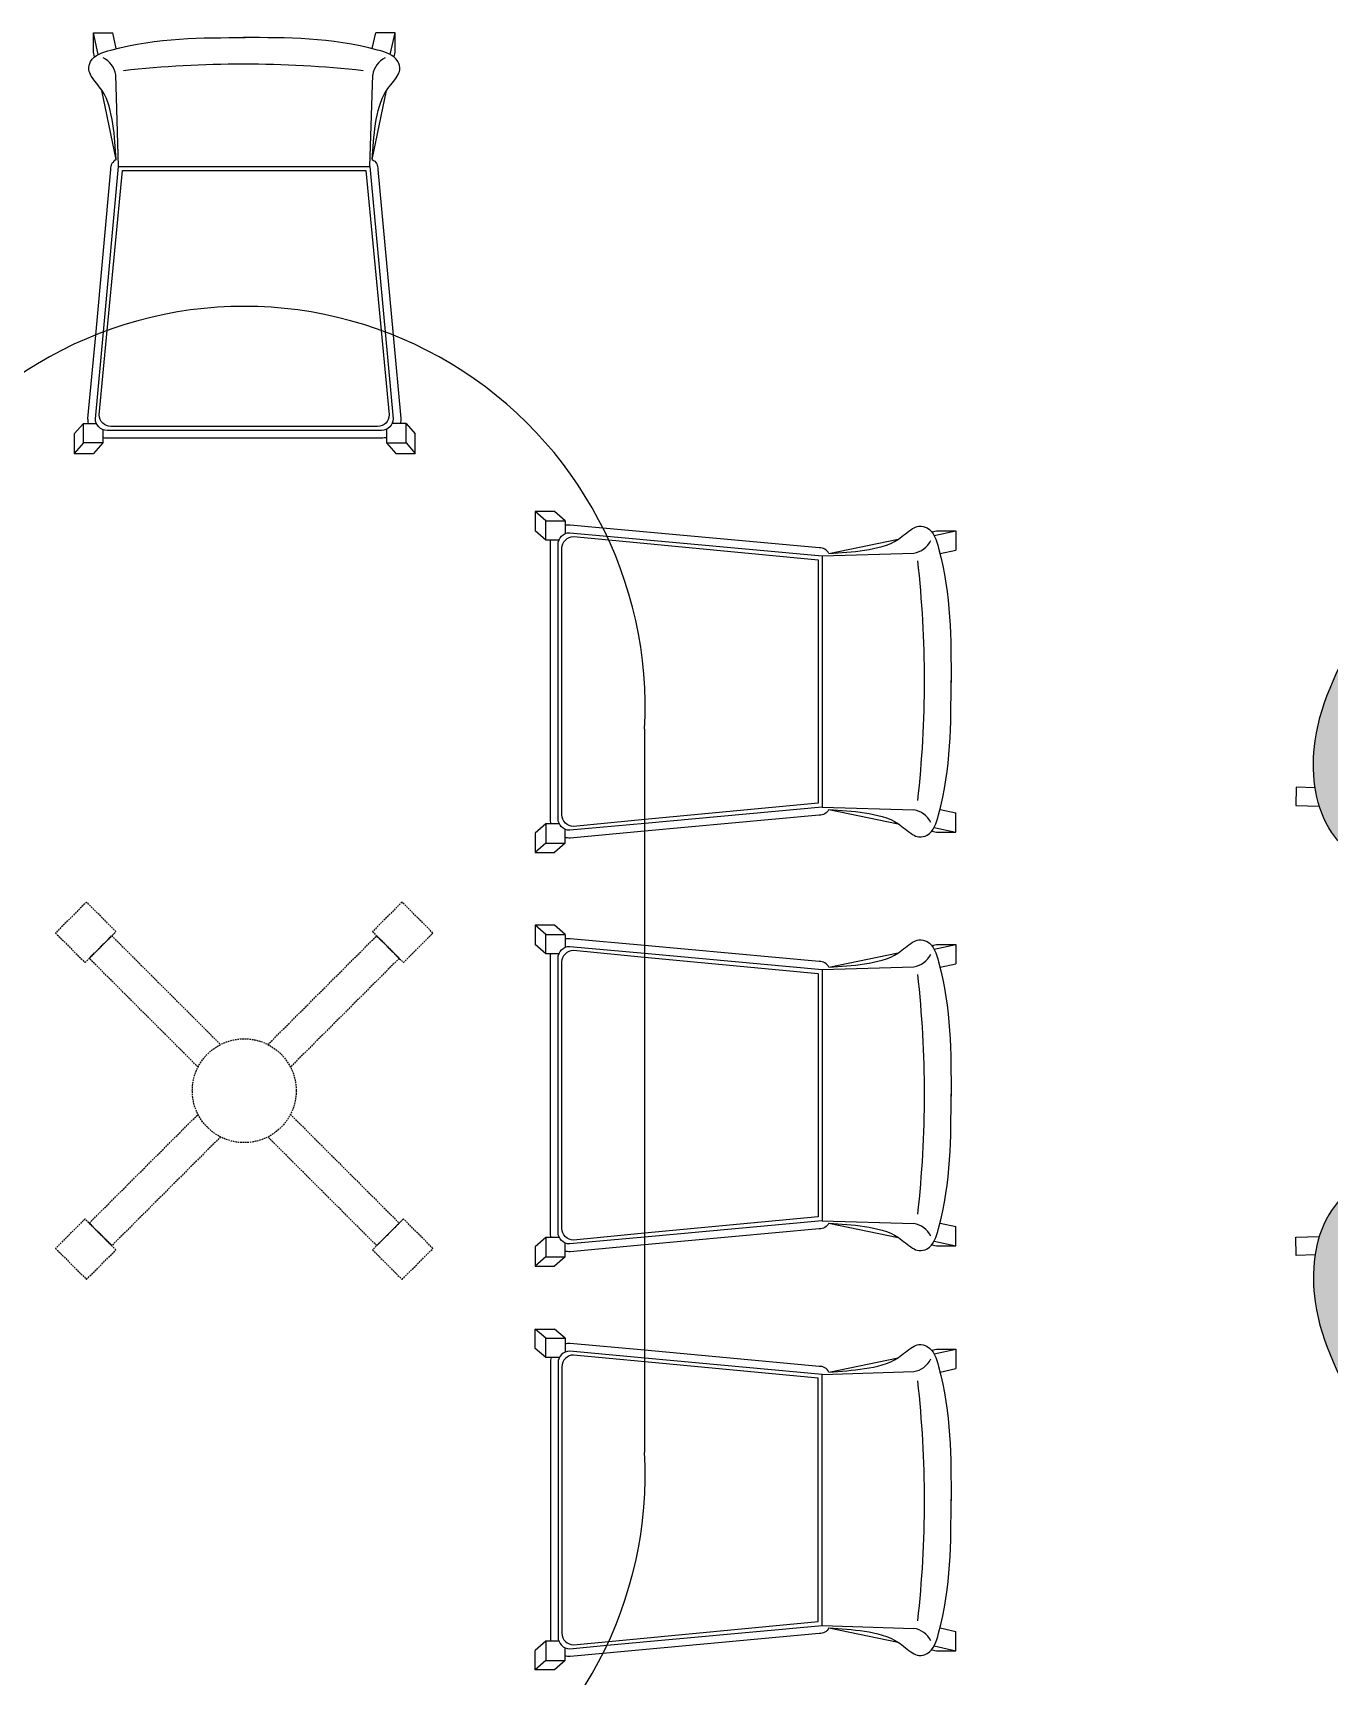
# Model space of a CAD drawing. Header units: millimetres. Extents: x -38686 to 870903, y -23218 to 232707.
# Drawn here: x 45790 to 47813, y 31265 to 33831 of the extents above; entities that cross this region are included whole.
import ezdxf

# ---------------------------------------------------------------- set-up
doc = ezdxf.new("R2010")
doc.units = ezdxf.units.MM
doc.header["$LTSCALE"] = 10
doc.linetypes.add('HIDDEN', pattern=[0.375, 0.25, -0.125])
doc.layers.add('40 - Detail Outline', color=142, linetype='Continuous')

msp = doc.modelspace()

# ---------------------------------------------------------------- hatches: boundary and pattern name
at = {"layer": '40 - Detail Outline'}
h = msp.add_hatch(dxfattribs=at)
h.set_pattern_fill('ANGLE', color=251, scale=2, angle=180.005774, style=0)
h.set_pattern_definition([(359.994226, (67953.825, 26073.603), (-0.001408, -13.97), [10.16, -3.81]), (269.994226, (67953.825, 26073.603), (-13.97, 0.001408), [10.16, -3.81])])
edge = h.paths.add_edge_path()
edge.add_arc((48215.121, 33055.43), 37.864, 292.950997, 356.739726)
edge.add_spline(control_points=[(48252.923, 33053.277), (48304.318, 33018.818), (48358.268, 32970.516), (48418.206, 32928.477), (48428.433, 32921.603)], knot_values=[178.78598017, 178.78598017, 178.78598017, 178.78598017, 361.76309045, 398.72489463, 398.72489463, 398.72489463, 398.72489463], degree=3, periodic=0)
edge.add_ellipse((48842.056, 32287.747), major_axis=(0, 875), ratio=0.68571429, start_angle=43.580409, end_angle=46.633725)
edge.add_spline(control_points=[(48405.868, 32888.574), (48405.857, 32888.581), (48405.846, 32888.589), (48405.835, 32888.596)], knot_values=[179.07477509, 179.07477509, 179.07477509, 179.07477509, 179.11292963, 179.11292963, 179.11292963, 179.11292963], degree=3, periodic=0)
edge.add_spline(control_points=[(48405.835, 32888.596), (48404.833, 32889.27), (48403.832, 32889.946), (48396.067, 32895.212), (48389.366, 32899.88), (48377.451, 32908.406), (48372.205, 32912.242), (48361.862, 32919.952), (48356.755, 32923.829), (48341.596, 32935.491), (48331.704, 32943.305), (48308.225, 32961.95), (48294.753, 32972.729), (48267.776, 32993.621), (48254.271, 33003.734), (48236.983, 33015.768), (48233.445, 33018.185), (48229.886, 33020.564)], knot_values=[179.11292963, 179.11292963, 179.11292963, 179.11292963, 182.58727652, 182.58727652, 206.11040283, 206.11040283, 224.85513639, 224.85513639, 243.59986994, 243.59986994, 281.08933705, 281.08933705, 333.6639461, 333.6639461, 386.23855514, 386.23855514, 399.68504744, 399.68504744, 399.68504744, 399.68504744], degree=3, periodic=0)
edge = h.paths.add_edge_path()
edge.add_spline(control_points=[(48243.415, 32346.616), (48198.08, 32377.293), (48095.569, 32433.609), (47987.009, 32469.222), (47931.469, 32496.501)], knot_values=[51.71011684, 51.71011684, 51.71011684, 51.71011684, 215.74778435, 398.72489463, 398.72489463, 398.72489463, 398.72489463], degree=3, periodic=0)
edge.add_arc((47910.703, 32528.163), 37.864, 303.260274, 367.049003)
edge.add_spline(control_points=[(47948.28, 32532.809), (47952.121, 32530.916), (47955.982, 32529.061), (47975.048, 32520.106), (47990.559, 32513.467), (48022.141, 32500.55), (48038.212, 32494.273), (48066.098, 32483.262), (48077.811, 32478.602), (48095.49, 32471.305), (48101.401, 32468.821), (48113.25, 32463.718), (48119.195, 32461.093), (48132.536, 32455.037), (48139.929, 32451.568), (48168.319, 32437.808), (48189.055, 32426.821), (48219.538, 32409.206), (48229.595, 32403.144), (48241.821, 32395.46), (48244.101, 32394.013), (48246.376, 32392.556)], knot_values=[73.96217892, 73.96217892, 73.96217892, 73.96217892, 87.40867122, 87.40867122, 139.98328027, 139.98328027, 192.55788931, 192.55788931, 230.04735642, 230.04735642, 248.79208998, 248.79208998, 267.53682353, 267.53682353, 291.05994985, 291.05994985, 358.31828804, 358.31828804, 391.94745714, 391.94745714, 399.68504744, 399.68504744, 399.68504744, 399.68504744], degree=3, periodic=0)
edge.add_ellipse((48842.056, 32287.747), major_axis=(0, 875), ratio=0.68571429, start_angle=83.120505, end_angle=86.142277)
edge = h.paths.add_edge_path()
edge.add_spline(control_points=[(47898.726, 32886.589), (47893.306, 32876.755), (47887.957, 32867.042), (47876.251, 32845.232), (47870.003, 32833.185), (47858.49, 32809.225), (47853.225, 32797.312), (47845.656, 32777.703), (47842.963, 32770.006), (47838.212, 32754.564), (47836.154, 32746.82), (47832.746, 32731.219), (47831.398, 32723.365), (47829.478, 32707.437), (47828.909, 32699.38), (47828.639, 32683.396), (47828.938, 32675.471), (47830.449, 32660.06), (47831.661, 32652.577), (47834.384, 32640.956), (47835.62, 32636.599), (47838.445, 32628.233), (47840.035, 32624.223), (47842.675, 32618.497), (47843.598, 32616.637), (47845.045, 32613.919), (47845.538, 32613.026), (47846.545, 32611.264), (47847.057, 32610.398), (47850.199, 32605.268), (47853.198, 32601.089), (47859.966, 32592.875), (47863.734, 32588.84), (47873.177, 32579.786), (47879.089, 32574.821), (47891.869, 32565.207), (47898.735, 32560.558), (47910.437, 32553.267), (47915.07, 32550.524), (47922.156, 32546.502), (47924.542, 32545.176), (47929.348, 32542.554), (47931.764, 32541.259), (47938.012, 32537.972), (47941.859, 32536.004), (47946.578, 32533.651), (47947.429, 32533.229), (47948.28, 32532.809)], knot_values=[399.68504744, 399.68504744, 399.68504744, 399.68504744, 433.04550981, 433.04550981, 475.24222601, 475.24222601, 517.43894222, 517.43894222, 544.70839361, 544.70839361, 571.97784499, 571.97784499, 599.24729638, 599.24729638, 626.51674777, 626.51674777, 653.78619915, 653.78619915, 681.05565054, 681.05565054, 698.28999734, 698.28999734, 715.52434413, 715.52434413, 724.14151753, 724.14151753, 728.45010423, 728.45010423, 732.75869093, 732.75869093, 754.0976813, 754.0976813, 775.43667167, 775.43667167, 802.94657861, 802.94657861, 830.45648555, 830.45648555, 847.67093122, 847.67093122, 856.27815406, 856.27815406, 864.8853769, 864.8853769, 878.46748636, 878.46748636, 881.45011611, 881.45011611, 881.45011611, 881.45011611], degree=3, periodic=0)
edge.add_arc((47910.703, 32528.163), 37.864, 303.260274, 367.049003, ccw=False)
edge.add_spline(control_points=[(47931.469, 32496.501), (47923.852, 32500.242), (47878.203, 32523.721), (47793.726, 32582.245), (47778.379, 32751.091), (47832.429, 32849.166), (47864.078, 32906.593)], knot_values=[398.72489463, 398.72489463, 398.72489463, 398.72489463, 423.81746503, 549.75341376, 687.55228031, 882.23846091, 882.23846091, 882.23846091, 882.23846091], degree=3, periodic=0)
edge.add_spline(control_points=[(47864.078, 32906.593), (47897.987, 32962.716), (47955.898, 33058.562), (48109.796, 33129.695), (48202.718, 33085.797), (48245.875, 33058.003), (48252.923, 33053.277)], knot_values=[398.72489463, 398.72489463, 398.72489463, 398.72489463, 593.41107522, 731.20994178, 857.14589051, 882.23846091, 882.23846091, 882.23846091, 882.23846091], degree=3, periodic=0)
edge.add_arc((48215.121, 33055.43), 37.864, 292.950997, 356.739726, ccw=False)
edge.add_spline(control_points=[(48229.886, 33020.564), (48229.096, 33021.092), (48228.305, 33021.618), (48223.909, 33024.528), (48220.281, 33026.875), (48214.31, 33030.642), (48211.981, 33032.088), (48207.306, 33034.939), (48204.966, 33036.342), (48197.939, 33040.468), (48193.247, 33043.109), (48181.082, 33049.597), (48173.623, 33053.219), (48158.906, 33059.48), (48151.651, 33062.117), (48139.089, 33065.768), (48133.71, 33067.014), (48123.212, 33068.767), (48118.094, 33069.276), (48112.08, 33069.432), (48111.074, 33069.442), (48109.045, 33069.433), (48108.025, 33069.414), (48104.948, 33069.308), (48102.875, 33069.177), (48096.596, 33068.6), (48092.329, 33067.972), (48083.67, 33066.236), (48079.28, 33065.128), (48067.854, 33061.676), (48060.767, 33058.984), (48046.666, 33052.587), (48039.653, 33048.883), (48025.946, 33040.657), (48019.252, 33036.136), (48006.418, 33026.51), (48000.291, 33021.414), (47988.484, 33010.663), (47982.806, 33005.009), (47971.809, 32993.173), (47966.489, 32986.992), (47953.292, 32970.632), (47945.608, 32960.117), (47930.614, 32938.166), (47923.305, 32926.731), (47910.27, 32905.689), (47904.533, 32896.201), (47898.726, 32886.589)], knot_values=[399.68504744, 399.68504744, 399.68504744, 399.68504744, 402.66767719, 402.66767719, 416.24978666, 416.24978666, 424.8570095, 424.8570095, 433.46423233, 433.46423233, 450.678678, 450.678678, 478.18858495, 478.18858495, 505.69849189, 505.69849189, 527.03748226, 527.03748226, 548.37647263, 548.37647263, 552.68505932, 552.68505932, 556.99364602, 556.99364602, 565.61081942, 565.61081942, 582.84516622, 582.84516622, 600.07951302, 600.07951302, 627.34896441, 627.34896441, 654.61841579, 654.61841579, 681.88786718, 681.88786718, 709.15731856, 709.15731856, 736.42676995, 736.42676995, 763.69622134, 763.69622134, 805.89293754, 805.89293754, 848.08965375, 848.08965375, 881.45011611, 881.45011611, 881.45011611, 881.45011611], degree=3, periodic=0)
h = msp.add_hatch(dxfattribs=at)
h.set_pattern_fill('ANGLE', color=251, scale=2, angle=180.005774, style=0)
h.set_pattern_definition([(0.005774, (67953.825, 38501.89), (-0.001408, 13.97), [10.16, -3.81]), (90.005774, (67953.825, 38501.89), (-13.97, -0.001408), [10.16, -3.81])])
edge = h.paths.add_edge_path()
edge.add_arc((48215.121, 31520.063), 37.864, 363.260274, 427.049003, ccw=False)
edge.add_spline(control_points=[(48252.923, 31522.217), (48304.318, 31556.676), (48358.268, 31604.977), (48418.206, 31647.016), (48428.433, 31653.89)], knot_values=[178.78598017, 178.78598017, 178.78598017, 178.78598017, 361.76309045, 398.72489463, 398.72489463, 398.72489463, 398.72489463], degree=3, periodic=0)
edge.add_ellipse((48842.056, 32287.747), major_axis=(0, -875), ratio=0.68571429, start_angle=313.366275, end_angle=316.419591, ccw=False)
edge.add_spline(control_points=[(48405.868, 31686.92), (48405.857, 31686.912), (48405.846, 31686.905), (48405.835, 31686.897)], knot_values=[179.07477509, 179.07477509, 179.07477509, 179.07477509, 179.11292963, 179.11292963, 179.11292963, 179.11292963], degree=3, periodic=0)
edge.add_spline(control_points=[(48405.835, 31686.897), (48404.833, 31686.223), (48403.832, 31685.547), (48396.067, 31680.281), (48389.366, 31675.613), (48377.451, 31667.088), (48372.205, 31663.252), (48361.862, 31655.542), (48356.755, 31651.664), (48341.596, 31640.003), (48331.704, 31632.189), (48308.225, 31613.544), (48294.753, 31602.765), (48267.776, 31581.873), (48254.271, 31571.76), (48236.983, 31559.726), (48233.445, 31557.309), (48229.886, 31554.93)], knot_values=[179.11292963, 179.11292963, 179.11292963, 179.11292963, 182.58727652, 182.58727652, 206.11040283, 206.11040283, 224.85513639, 224.85513639, 243.59986994, 243.59986994, 281.08933705, 281.08933705, 333.6639461, 333.6639461, 386.23855514, 386.23855514, 399.68504744, 399.68504744, 399.68504744, 399.68504744], degree=3, periodic=0)
edge = h.paths.add_edge_path()
edge.add_spline(control_points=[(48243.415, 32228.878), (48198.08, 32198.201), (48095.569, 32141.885), (47987.009, 32106.272), (47931.469, 32078.992)], knot_values=[51.71011684, 51.71011684, 51.71011684, 51.71011684, 215.74778435, 398.72489463, 398.72489463, 398.72489463, 398.72489463], degree=3, periodic=0)
edge.add_arc((47910.703, 32047.331), 37.864, 352.950997, 416.739726, ccw=False)
edge.add_spline(control_points=[(47948.28, 32042.684), (47952.121, 32044.577), (47955.982, 32046.433), (47975.048, 32055.387), (47990.559, 32062.026), (48022.141, 32074.944), (48038.212, 32081.221), (48066.098, 32092.232), (48077.811, 32096.892), (48095.49, 32104.189), (48101.401, 32106.673), (48113.25, 32111.776), (48119.195, 32114.401), (48132.536, 32120.457), (48139.929, 32123.926), (48168.319, 32137.686), (48189.055, 32148.672), (48219.538, 32166.288), (48229.595, 32172.35), (48241.821, 32180.034), (48244.101, 32181.481), (48246.376, 32182.938)], knot_values=[73.96217892, 73.96217892, 73.96217892, 73.96217892, 87.40867122, 87.40867122, 139.98328027, 139.98328027, 192.55788931, 192.55788931, 230.04735642, 230.04735642, 248.79208998, 248.79208998, 267.53682353, 267.53682353, 291.05994985, 291.05994985, 358.31828804, 358.31828804, 391.94745714, 391.94745714, 399.68504744, 399.68504744, 399.68504744, 399.68504744], degree=3, periodic=0)
edge.add_ellipse((48842.056, 32287.747), major_axis=(0, -875), ratio=0.68571429, start_angle=273.857723, end_angle=276.879495, ccw=False)
edge = h.paths.add_edge_path()
edge.add_spline(control_points=[(47898.726, 31688.904), (47893.306, 31698.739), (47887.957, 31708.452), (47876.251, 31730.261), (47870.003, 31742.308), (47858.49, 31766.269), (47853.225, 31778.181), (47845.656, 31797.79), (47842.963, 31805.488), (47838.212, 31820.929), (47836.154, 31828.674), (47832.746, 31844.275), (47831.398, 31852.129), (47829.478, 31868.057), (47828.909, 31876.114), (47828.639, 31892.097), (47828.938, 31900.023), (47830.449, 31915.433), (47831.661, 31922.917), (47834.384, 31934.538), (47835.62, 31938.894), (47838.445, 31947.26), (47840.035, 31951.27), (47842.675, 31956.996), (47843.598, 31958.857), (47845.045, 31961.574), (47845.538, 31962.468), (47846.545, 31964.23), (47847.057, 31965.096), (47850.199, 31970.226), (47853.198, 31974.404), (47859.966, 31982.619), (47863.734, 31986.654), (47873.177, 31995.708), (47879.089, 32000.672), (47891.869, 32010.287), (47898.735, 32014.936), (47910.437, 32022.227), (47915.07, 32024.969), (47922.156, 32028.992), (47924.542, 32030.318), (47929.348, 32032.94), (47931.764, 32034.234), (47938.012, 32037.522), (47941.859, 32039.49), (47946.578, 32041.843), (47947.429, 32042.264), (47948.28, 32042.684)], knot_values=[399.68504744, 399.68504744, 399.68504744, 399.68504744, 433.04550981, 433.04550981, 475.24222601, 475.24222601, 517.43894222, 517.43894222, 544.70839361, 544.70839361, 571.97784499, 571.97784499, 599.24729638, 599.24729638, 626.51674777, 626.51674777, 653.78619915, 653.78619915, 681.05565054, 681.05565054, 698.28999734, 698.28999734, 715.52434413, 715.52434413, 724.14151753, 724.14151753, 728.45010423, 728.45010423, 732.75869093, 732.75869093, 754.0976813, 754.0976813, 775.43667167, 775.43667167, 802.94657861, 802.94657861, 830.45648555, 830.45648555, 847.67093122, 847.67093122, 856.27815406, 856.27815406, 864.8853769, 864.8853769, 878.46748636, 878.46748636, 881.45011611, 881.45011611, 881.45011611, 881.45011611], degree=3, periodic=0)
edge.add_arc((47910.703, 32047.331), 37.864, 352.950997, 416.739726)
edge.add_spline(control_points=[(47931.469, 32078.992), (47923.852, 32075.251), (47878.203, 32051.773), (47793.726, 31993.249), (47778.379, 31824.402), (47832.429, 31726.328), (47864.078, 31668.9)], knot_values=[398.72489463, 398.72489463, 398.72489463, 398.72489463, 423.81746503, 549.75341376, 687.55228031, 882.23846091, 882.23846091, 882.23846091, 882.23846091], degree=3, periodic=0)
edge.add_spline(control_points=[(47864.078, 31668.9), (47897.987, 31612.778), (47955.898, 31516.932), (48109.796, 31445.799), (48202.718, 31489.697), (48245.875, 31517.491), (48252.923, 31522.217)], knot_values=[398.72489463, 398.72489463, 398.72489463, 398.72489463, 593.41107522, 731.20994178, 857.14589051, 882.23846091, 882.23846091, 882.23846091, 882.23846091], degree=3, periodic=0)
edge.add_arc((48215.121, 31520.063), 37.864, 363.260274, 427.049003)
edge.add_spline(control_points=[(48229.886, 31554.93), (48229.096, 31554.402), (48228.305, 31553.876), (48223.909, 31550.966), (48220.281, 31548.618), (48214.31, 31544.852), (48211.981, 31543.406), (48207.306, 31540.555), (48204.966, 31539.152), (48197.939, 31535.026), (48193.247, 31532.385), (48181.082, 31525.897), (48173.623, 31522.275), (48158.906, 31516.014), (48151.651, 31513.377), (48139.089, 31509.726), (48133.71, 31508.48), (48123.212, 31506.726), (48118.094, 31506.218), (48112.08, 31506.062), (48111.074, 31506.051), (48109.045, 31506.06), (48108.025, 31506.08), (48104.948, 31506.185), (48102.875, 31506.317), (48096.596, 31506.893), (48092.329, 31507.522), (48083.67, 31509.258), (48079.28, 31510.365), (48067.854, 31513.818), (48060.767, 31516.51), (48046.666, 31522.907), (48039.653, 31526.611), (48025.946, 31534.837), (48019.252, 31539.358), (48006.418, 31548.984), (48000.291, 31554.079), (47988.484, 31564.831), (47982.806, 31570.485), (47971.809, 31582.32), (47966.489, 31588.502), (47953.292, 31604.861), (47945.608, 31615.377), (47930.614, 31637.328), (47923.305, 31648.762), (47910.27, 31669.805), (47904.533, 31679.293), (47898.726, 31688.904)], knot_values=[399.68504744, 399.68504744, 399.68504744, 399.68504744, 402.66767719, 402.66767719, 416.24978666, 416.24978666, 424.8570095, 424.8570095, 433.46423233, 433.46423233, 450.678678, 450.678678, 478.18858495, 478.18858495, 505.69849189, 505.69849189, 527.03748226, 527.03748226, 548.37647263, 548.37647263, 552.68505932, 552.68505932, 556.99364602, 556.99364602, 565.61081942, 565.61081942, 582.84516622, 582.84516622, 600.07951302, 600.07951302, 627.34896441, 627.34896441, 654.61841579, 654.61841579, 681.88786718, 681.88786718, 709.15731856, 709.15731856, 736.42676995, 736.42676995, 763.69622134, 763.69622134, 805.89293754, 805.89293754, 848.08965375, 848.08965375, 881.45011611, 881.45011611, 881.45011611, 881.45011611], degree=3, periodic=0)

# ---------------------------------------------------------------- linework, layer by layer
at = {"layer": '40 - Detail Outline', "color": 0}
for p, q in [((45891.657, 33797.738), (45884.238, 33831.436)), ((45919.911, 33806.806), (45914.488, 33831.436)), ((46319.487, 33806.806), (46324.909, 33831.436)), ((46347.74, 33797.738), (46355.159, 33831.436)), ((45885.832, 33793.944), (45884.238, 33801.186)), ((46353.565, 33793.944), (46355.159, 33801.186)), ((45923.661, 33622.728), (45919.121, 33765.729)), ((46315.736, 33622.728), (46320.276, 33765.729)), ((45919.903, 33633.493), (45897.5, 33741.552)), ((46319.494, 33633.493), (46341.897, 33741.552)), ((47032.499, 33018.199), (47140.559, 33040.602)), ((47192.95, 33052.269), (47200.193, 33053.864)), ((47196.745, 33046.445), (47230.443, 33053.864)), ((47021.735, 33014.441), (47164.736, 33018.981)), ((47205.813, 33018.191), (47230.443, 33023.614)), ((46744.699, 32743.795), (46744.699, 31614.795)), ((47021.735, 32622.366), (47164.736, 32617.826)), ((47032.499, 32618.608), (47140.559, 32596.204)), ((47205.813, 32618.615), (47230.443, 32613.192)), ((47192.95, 32584.537), (47200.193, 32582.942)), ((47196.745, 32590.362), (47230.443, 32582.942)), ((47032.499, 32372.149), (47140.559, 32394.552)), ((47192.95, 32406.219), (47200.193, 32407.814)), ((47196.745, 32400.395), (47230.443, 32407.814)), ((47021.735, 32368.391), (47164.736, 32372.931)), ((47205.813, 32372.141), (47230.443, 32377.564)), ((47021.735, 31976.316), (47164.736, 31971.776)), ((47032.499, 31972.558), (47140.559, 31950.154)), ((47205.813, 31972.565), (47230.443, 31967.142)), ((47192.95, 31938.487), (47200.193, 31936.892)), ((47196.745, 31944.312), (47230.443, 31936.892)), ((47192.95, 31774.053), (47200.193, 31775.648)), ((47196.745, 31768.229), (47230.443, 31775.648)), ((47032.499, 31739.982), (47140.559, 31762.386)), ((47021.735, 31736.225), (47164.736, 31740.765)), ((47205.813, 31739.975), (47230.443, 31745.398)), ((47021.735, 31344.15), (47164.736, 31339.61)), ((47032.499, 31340.392), (47140.559, 31317.988)), ((47205.813, 31340.399), (47230.443, 31334.976)), ((47196.745, 31312.146), (47230.443, 31304.726)), ((47192.95, 31306.321), (47200.193, 31304.726))]:
    msp.add_line(p, q, dxfattribs=at)
at = {"layer": '40 - Detail Outline', "color": 251}
for p, q in [((45868.739, 33221.481), (45854.29, 33205.012)), ((46372.24, 33221.481), (46386.69, 33205.012)), ((45868.739, 33191.231), (45854.29, 33174.762)), ((45898.989, 33191.231), (45884.54, 33174.762)), ((46341.99, 33191.231), (46356.44, 33174.762)), ((46372.24, 33191.231), (46386.69, 33174.762)), ((46590.237, 33069.363), (46573.769, 33083.812)), ((46620.487, 33069.363), (46604.019, 33083.812)), ((46590.237, 33039.113), (46573.769, 33053.562)), ((46590.237, 32596.111), (46573.769, 32581.662)), ((46590.237, 32565.861), (46573.769, 32551.412)), ((46620.487, 32565.861), (46604.019, 32551.412)), ((46590.237, 32423.313), (46573.769, 32437.762)), ((46620.487, 32423.313), (46604.019, 32437.762)), ((46590.237, 32393.063), (46573.769, 32407.512)), ((46590.237, 31950.061), (46573.769, 31935.612)), ((46590.237, 31919.811), (46573.769, 31905.362)), ((46620.487, 31919.811), (46604.019, 31905.362)), ((46590.237, 31792.729), (46573.769, 31807.178)), ((46620.487, 31792.729), (46604.019, 31807.178)), ((46590.237, 31762.479), (46573.769, 31776.928)), ((46590.237, 31319.478), (46573.769, 31305.028)), ((46590.237, 31289.228), (46573.769, 31274.778)), ((46620.487, 31289.228), (46604.019, 31274.778))]:
    msp.add_line(p, q, dxfattribs=at)
at = {"layer": '40 - Detail Outline', "color": 0}
for points in [[(45884.238, 33801.186), (45884.238, 33831.436), (45914.488, 33831.436)], [(46355.159, 33801.186), (46355.159, 33831.436), (46324.909, 33831.436)], [(45899.86, 33364.421), (45923.661, 33622.728), (46315.736, 33622.728), (46339.538, 33364.421)], [(45905.944, 33366.667), (45929.711, 33616.678), (46309.686, 33616.678), (46333.453, 33366.667)], [(46685.828, 33045.392), (47021.735, 33014.441), (47021.735, 32622.366), (46744.798, 32596.848)], [(46688.576, 33039.487), (47015.685, 33008.391), (47015.685, 32628.416), (46744.802, 32602.664)], [(47200.193, 33053.864), (47230.443, 33053.864), (47230.443, 33023.614)], [(47791.277, 32652.594), (47761.979, 32653.4), (47761.189, 32624.682), (47797.821, 32623.674)], [(47200.193, 32582.942), (47230.443, 32582.942), (47230.443, 32613.192)], [(46744.699, 32393.918), (47021.735, 32368.391), (47021.735, 31976.316), (46744.764, 31950.795)], [(46744.738, 32388.098), (47015.685, 32362.341), (47015.685, 31982.366), (46744.699, 31956.605)], [(47200.193, 32407.814), (47230.443, 32407.814), (47230.443, 32377.564)], [(47200.193, 31936.892), (47230.443, 31936.892), (47230.443, 31967.142)], [(47791.277, 31922.9), (47761.979, 31922.094), (47761.189, 31950.812), (47797.821, 31951.82)], [(47200.193, 31775.648), (47230.443, 31775.648), (47230.443, 31745.398)], [(46685.828, 31313.198), (47021.735, 31344.15), (47021.735, 31736.225), (46744.798, 31761.743)], [(46688.576, 31319.103), (47015.685, 31350.2), (47015.685, 31730.175), (46744.802, 31755.926)], [(47200.193, 31304.726), (47230.443, 31304.726), (47230.443, 31334.976)]]:
    msp.add_lwpolyline(points, dxfattribs=at)
for points in [[(45919.903, 33633.493, 0.30343143), (45911.128, 33618.244), (45887.271, 33359.543)], [(46319.494, 33633.493, -0.30343143), (46328.27, 33618.244), (46352.126, 33359.543)], [(47032.499, 33018.199, 0.30343143), (47017.25, 33026.974), (46679.654, 33058.106)], [(47032.499, 32618.608, -0.30343143), (47017.25, 32609.832), (46744.699, 32584.698)], [(47032.499, 32372.149, 0.30343143), (47017.25, 32380.924), (46744.719, 32406.056)], [(47032.499, 31972.558, -0.30343143), (47017.25, 31963.782), (46744.674, 31938.646)], [(47032.499, 31739.982, 0.30343143), (47017.25, 31748.758), (46744.699, 31773.892)], [(47032.499, 31340.392, -0.30343143), (47017.25, 31331.616), (46679.654, 31300.484)]]:
    msp.add_lwpolyline(points, format="xyb", dxfattribs=at)
at = {"layer": '40 - Detail Outline', "color": 251}
for points in [[(46333.886, 33210.628), (45905.511, 33210.628, -0.41421356), (45887.361, 33228.778), (45899.86, 33364.421)], [(46327.836, 33216.678), (45911.561, 33216.678, -0.41421356), (45893.411, 33234.828), (45905.944, 33366.667)], [(46333.453, 33366.667), (46345.986, 33234.828, -0.41421356), (46327.836, 33216.678)], [(46339.538, 33364.421), (46352.036, 33228.778, -0.41421356), (46333.886, 33210.628)], [(45887.271, 33359.543), (45875.267, 33229.367, 0.06587297), (45876.154, 33221.481)], [(46352.126, 33359.543), (46364.13, 33229.367, -0.06587297), (46363.243, 33221.481)], [(46341.99, 33199.634, -0.06791001), (46333.886, 33198.528), (45905.511, 33198.528, -0.05438092), (45898.989, 33199.239, -0.05438092)], [(46679.654, 33058.106), (46628.373, 33062.835, 0.06587297), (46620.487, 33061.947)], [(46598.64, 32596.111, -0.06791001), (46597.534, 32604.216), (46597.534, 33032.591, -0.05438092), (46598.246, 33039.113, -0.05438092)], [(46609.634, 32604.216), (46609.634, 33032.591, -0.41421356), (46627.784, 33050.741), (46685.828, 33045.392)], [(46615.684, 32610.266), (46615.684, 33026.541, -0.41421356), (46633.834, 33044.691), (46688.576, 33039.487)], [(46744.798, 32596.848), (46627.784, 32586.066, -0.41421356), (46609.634, 32604.216)], [(46744.802, 32602.664), (46633.834, 32592.116, -0.41421356), (46615.684, 32610.266)], [(46744.699, 32584.698), (46628.373, 32573.971, -0.06587297), (46620.487, 32574.859)], [(46744.719, 32406.056), (46628.373, 32416.785, 0.06587297), (46620.487, 32415.897)], [(46598.64, 31950.061, -0.06791001), (46597.534, 31958.166), (46597.534, 32386.541, -0.05438092), (46598.246, 32393.063, -0.05438092)], [(46609.634, 31958.166), (46609.634, 32386.541, -0.41421356), (46627.784, 32404.691), (46744.699, 32393.918)], [(46615.684, 31964.216), (46615.684, 32380.491, -0.41421356), (46633.834, 32398.641), (46744.738, 32388.098)], [(46744.764, 31950.795), (46627.784, 31940.016, -0.41421356), (46609.634, 31958.166)], [(46744.699, 31956.605), (46633.834, 31946.066, -0.41421356), (46615.684, 31964.216)], [(46744.674, 31938.646), (46628.373, 31927.921, -0.06587297), (46620.487, 31928.809)], [(46744.798, 31761.743), (46627.784, 31772.525, 0.41421356), (46609.634, 31754.375)], [(46744.699, 31773.892), (46628.373, 31784.619, 0.06587297), (46620.487, 31783.731)], [(46598.64, 31762.479, 0.06791001), (46597.534, 31754.375), (46597.534, 31326, 0.05438092), (46598.246, 31319.478, 0.05438092)], [(46609.634, 31754.375), (46609.634, 31326, 0.41421356), (46627.784, 31307.85), (46685.828, 31313.198)], [(46744.802, 31755.926), (46633.834, 31766.475, 0.41421356), (46615.684, 31748.325)], [(46615.684, 31748.325), (46615.684, 31332.05, 0.41421356), (46633.834, 31313.9), (46688.576, 31319.103)], [(46679.654, 31300.484), (46628.373, 31295.755, -0.06587297), (46620.487, 31296.643)]]:
    msp.add_lwpolyline(points, format="xyb", dxfattribs=at)
for points in [[(45898.989, 33211.84), (45898.989, 33191.231), (45868.739, 33191.231), (45868.739, 33221.481), (45888.893, 33221.481)], [(46341.99, 33212.538), (46341.99, 33191.231), (46372.24, 33191.231), (46372.24, 33221.481), (46350.504, 33221.481)], [(45854.29, 33205.012), (45854.29, 33174.762), (45884.54, 33174.762)], [(46356.44, 33174.762), (46386.69, 33174.762), (46386.69, 33205.012)], [(46604.019, 33083.812), (46573.769, 33083.812), (46573.769, 33053.562)], [(46610.847, 33039.113), (46590.237, 33039.113), (46590.237, 33069.363), (46620.487, 33069.363), (46620.487, 33049.209)], [(46611.544, 32596.111), (46590.237, 32596.111), (46590.237, 32565.861), (46620.487, 32565.861), (46620.487, 32587.597)], [(46573.769, 32581.662), (46573.769, 32551.412), (46604.019, 32551.412)], [(46604.019, 32437.762), (46573.769, 32437.762), (46573.769, 32407.512)], [(46610.847, 32393.063), (46590.237, 32393.063), (46590.237, 32423.313), (46620.487, 32423.313), (46620.487, 32403.159)], [(46573.769, 31935.612), (46573.769, 31905.362), (46604.019, 31905.362)], [(46611.544, 31950.061), (46590.237, 31950.061), (46590.237, 31919.811), (46620.487, 31919.811), (46620.487, 31941.547)], [(46573.769, 31776.928), (46573.769, 31807.178), (46604.019, 31807.178)], [(46611.544, 31762.479), (46590.237, 31762.479), (46590.237, 31792.729), (46620.487, 31792.729), (46620.487, 31770.993)], [(46610.847, 31319.478), (46590.237, 31319.478), (46590.237, 31289.228), (46620.487, 31289.228), (46620.487, 31309.381)], [(46604.019, 31274.778), (46573.769, 31274.778), (46573.769, 31305.028)]]:
    msp.add_lwpolyline(points, dxfattribs=at)
at = {"layer": '40 - Detail Outline', "color": 252, "linetype": 'HIDDEN'}
for points in [[(45871.175, 32379.489), (45919.504, 32427.819), (45873.408, 32473.916), (45825.078, 32425.586)], [(46319.893, 32427.819), (46368.222, 32379.489), (46414.319, 32425.586), (46365.989, 32473.916)], [(45919.504, 31930.771), (45871.175, 31979.101), (45825.078, 31933.004), (45873.408, 31884.675)], [(46368.222, 31979.101), (46319.893, 31930.771), (46365.989, 31884.675), (46414.319, 31933.004)]]:
    msp.add_lwpolyline(points, close=True, dxfattribs=at)
for points in [[(46047.578, 32216.267), (45877.765, 32386.08), (45912.914, 32421.229), (46082.726, 32251.416)], [(46156.671, 32251.416), (46326.483, 32421.229), (46361.632, 32386.08), (46191.82, 32216.267)], [(46082.726, 32107.174), (45912.914, 31937.362), (45877.765, 31972.51), (46047.578, 32142.323)], [(46191.82, 32142.323), (46361.632, 31972.51), (46326.483, 31937.362), (46156.671, 32107.174)]]:
    msp.add_lwpolyline(points, dxfattribs=at)
msp.add_circle((46119.699, 32179.295), 81.046, dxfattribs=at)
at = {"layer": '40 - Detail Outline', "color": 0}
for centre, radius, start, end in [((45884.458, 33760.777), 35.015, 8.130195, 64.533241), ((46117.585, 32088.453), 1694.042, 89.97629, 96.322738), ((46118.987, 32088.453), 1694.042, 83.677262, 90.02371), ((46354.939, 33760.777), 35.015, 115.466759, 171.869805), ((46119.699, 32778.341), 625.954, 356.836276, 183.163724), ((47159.784, 33053.644), 35.015, 278.130195, 334.533241), ((45487.46, 32820.516), 1694.042, 359.97629, 6.322738), ((45487.46, 32819.114), 1694.042, 353.677262, 0.02371), ((47159.784, 32583.163), 35.015, 25.466759, 81.869805), ((47159.784, 32407.594), 35.015, 278.130195, 334.533241), ((45487.46, 32174.466), 1694.042, 359.97629, 6.322738), ((45487.46, 32173.064), 1694.042, 353.677262, 0.02371), ((47159.784, 31937.113), 35.015, 25.466759, 81.869805), ((47159.784, 31775.428), 35.015, 278.130195, 334.533241), ((45487.46, 31539.476), 1694.042, 359.97629, 6.322738), ((46119.699, 31580.249), 625.954, 176.836276, 3.163724), ((45487.46, 31538.074), 1694.042, 353.677262, 0.02371), ((47159.784, 31304.947), 35.015, 25.466759, 81.869805)]:
    msp.add_arc(centre, radius, start, end, dxfattribs=at)
for points in [[(45919.903, 33633.493), (45914.628, 33689.113), (45897.319, 33741.824), (45880.833, 33764.061), (45877.016, 33773.841), (45879.854, 33786.805), (45911.48, 33804.631), (46121.111, 33823.999)], [(46319.494, 33633.493), (46324.769, 33689.113), (46342.078, 33741.824), (46358.564, 33764.061), (46362.381, 33773.841), (46359.543, 33786.805), (46327.918, 33804.631), (46118.286, 33823.999)], [(47032.499, 33018.199), (47088.119, 33023.474), (47140.83, 33040.783), (47163.068, 33057.268), (47172.847, 33061.086), (47185.812, 33058.247), (47203.638, 33026.622), (47223.005, 32816.991)], [(47032.499, 32618.608), (47088.119, 32613.333), (47140.83, 32596.023), (47163.068, 32579.538), (47172.847, 32575.721), (47185.812, 32578.559), (47203.638, 32610.184), (47223.005, 32819.815)], [(47032.499, 32372.149), (47088.119, 32377.424), (47140.83, 32394.733), (47163.068, 32411.219), (47172.847, 32415.036), (47185.812, 32412.198), (47203.638, 32380.572), (47223.005, 32170.941)], [(47032.499, 31972.558), (47088.119, 31967.283), (47140.83, 31949.973), (47163.068, 31933.488), (47172.847, 31929.671), (47185.812, 31932.509), (47203.638, 31964.134), (47223.005, 32173.765)], [(47032.499, 31739.982), (47088.119, 31745.258), (47140.83, 31762.567), (47163.068, 31779.052), (47172.847, 31782.87), (47185.812, 31780.031), (47203.638, 31748.406), (47223.005, 31538.775)], [(47032.499, 31340.392), (47088.119, 31335.117), (47140.83, 31317.807), (47163.068, 31301.322), (47172.847, 31297.505), (47185.812, 31300.343), (47203.638, 31331.968), (47223.005, 31541.599)]]:
    msp.add_spline(points, degree=3, dxfattribs=at)
for points in [[(48243.415, 32346.616), (48198.08, 32377.293), (48088.156, 32437.681), (47931.721, 32486.645), (47793.726, 32582.245), (47778.379, 32751.091), (47832.429, 32849.166), (47864.078, 32906.593)], [(48243.415, 32228.878), (48198.08, 32198.201), (48088.156, 32137.812), (47931.721, 32088.849), (47793.726, 31993.249), (47778.379, 31824.402), (47832.429, 31726.328), (47864.078, 31668.9)]]:
    msp.add_open_spline(points, degree=3, knots=[51.71011684, 51.71011684, 51.71011684, 51.71011684, 215.74778435, 423.81746503, 549.75341376, 687.55228031, 882.23846091, 882.23846091, 882.23846091, 882.23846091], dxfattribs=at)

doc.saveas('drawing.dxf')
